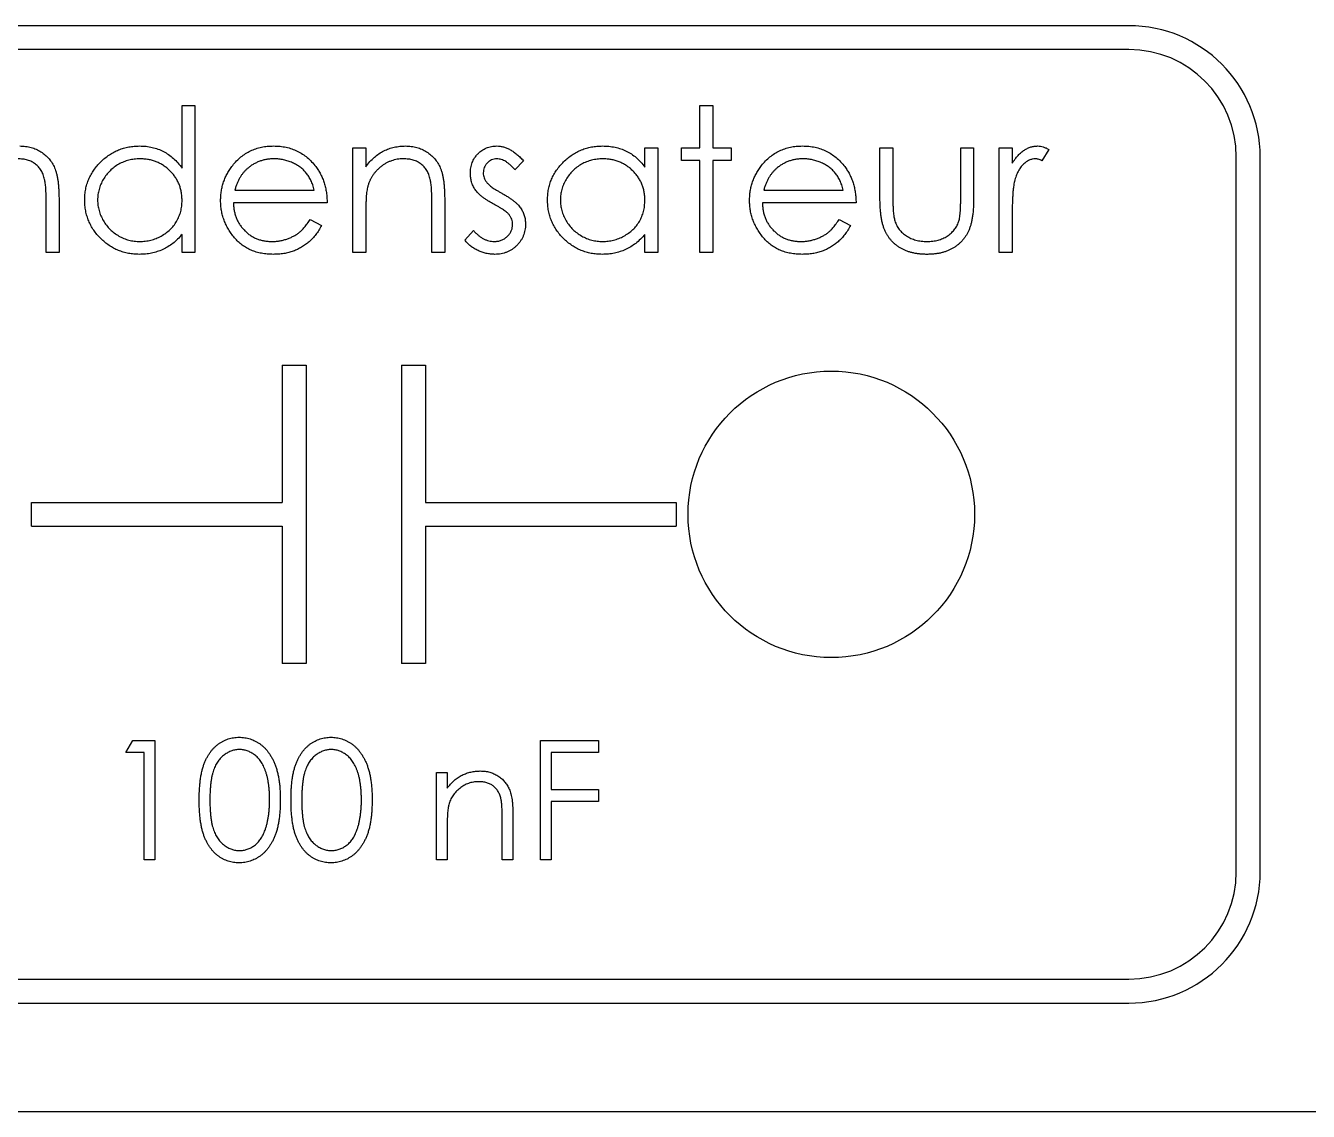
# Model space of a CAD drawing. Header units: millimetres. Extents: x -156 to 156, y -100 to 100.
# Drawn here: x -126.7 to -73, y -100.5 to -55 of the extents above; entities that cross this region are included whole.
import ezdxf

# ---------------------------------------------------------------- set-up
doc = ezdxf.new("R2010")
doc.units = ezdxf.units.MM

msp = doc.modelspace()

# ---------------------------------------------------------------- linework, layer by layer
at = {"color": 7, "linetype": 'Continuous', "lineweight": 25}
for p, q in [((-80.536, -55.036), (-145.464, -55.036)), ((-80.536, -56.036), (-145.464, -56.036)), ((-120.192, -60.999), (-120.192, -58.382)), ((-120.192, -58.382), (-119.654, -58.382)), ((-119.654, -58.382), (-119.654, -64.536)), ((-98.5, -60.151), (-98.5, -58.382)), ((-98.5, -58.382), (-97.962, -58.382)), ((-97.962, -58.382), (-97.962, -60.151)), ((-113.038, -64.536), (-113.038, -60.151)), ((-113.038, -60.151), (-112.5, -60.151)), ((-112.5, -60.151), (-112.5, -60.942)), ((-100.808, -60.962), (-100.808, -60.151)), ((-100.808, -60.151), (-100.269, -60.151)), ((-100.269, -60.151), (-100.269, -64.536)), ((-99.269, -60.151), (-98.5, -60.151)), ((-99.269, -60.689), (-99.269, -60.151)), ((-97.962, -60.151), (-97.192, -60.151)), ((-97.192, -60.151), (-97.192, -60.689)), ((-90.962, -62.246), (-90.962, -60.151)), ((-90.962, -60.151), (-90.423, -60.151)), ((-90.423, -60.151), (-90.423, -62.185)), ((-87.577, -62.185), (-87.577, -60.151)), ((-87.577, -60.151), (-87.038, -60.151)), ((-87.038, -60.151), (-87.038, -62.286)), ((-85.962, -64.536), (-85.962, -60.151)), ((-85.962, -60.151), (-85.423, -60.151)), ((-85.423, -60.151), (-85.423, -60.796)), ((-105.885, -60.698), (-106.25, -61.074)), ((-98.5, -60.689), (-99.269, -60.689)), ((-98.5, -64.536), (-98.5, -60.689)), ((-97.192, -60.689), (-97.962, -60.689)), ((-97.962, -60.689), (-97.962, -64.536)), ((-83.885, -60.224), (-84.18, -60.691)), ((-76.036, -90.464), (-76.036, -60.536)), ((-75.036, -90.464), (-75.036, -60.536)), ((-125.346, -62.296), (-125.346, -64.536)), ((-117.982, -61.92), (-114.654, -61.92)), ((-109.192, -62.296), (-109.192, -64.536)), ((-95.828, -61.92), (-92.5, -61.92)), ((-125.885, -64.536), (-125.885, -62.473)), ((-114.115, -62.459), (-118.038, -62.459)), ((-109.731, -64.536), (-109.731, -62.473)), ((-91.962, -62.459), (-95.885, -62.459)), ((-114.825, -63.151), (-114.346, -63.402)), ((-112.5, -62.95), (-112.5, -64.536)), ((-92.671, -63.151), (-92.192, -63.402)), ((-85.423, -63.062), (-85.423, -64.536)), ((-120.192, -64.536), (-120.192, -63.777)), ((-108.346, -64.019), (-107.989, -63.612)), ((-100.808, -64.536), (-100.808, -63.777)), ((-125.346, -64.536), (-125.885, -64.536)), ((-119.654, -64.536), (-120.192, -64.536)), ((-112.5, -64.536), (-113.038, -64.536)), ((-109.192, -64.536), (-109.731, -64.536)), ((-100.269, -64.536), (-100.808, -64.536)), ((-97.962, -64.536), (-98.5, -64.536)), ((-85.423, -64.536), (-85.962, -64.536)), ((-116, -69.25), (-116, -75)), ((-116, -69.25), (-115, -69.25)), ((-115, -69.25), (-115, -81.75)), ((-111, -69.25), (-111, -81.75)), ((-111, -69.25), (-110, -69.25)), ((-110, -69.25), (-110, -75)), ((-126.5, -76), (-126.5, -75)), ((-126.5, -75), (-116, -75)), ((-110, -75), (-99.5, -75)), ((-99.5, -75), (-99.5, -76)), ((-126.5, -76), (-116, -76)), ((-116, -76), (-116, -81.75)), ((-110, -76), (-99.5, -76)), ((-110, -76), (-110, -81.75)), ((-115, -81.75), (-116, -81.75)), ((-110, -81.75), (-111, -81.75)), ((-122.551, -85.477), (-122.258, -84.964)), ((-122.258, -84.964), (-121.333, -84.964)), ((-121.333, -84.964), (-121.333, -89.964)), ((-105.179, -89.964), (-105.179, -84.964)), ((-105.179, -84.964), (-102.744, -84.964)), ((-102.744, -84.964), (-102.744, -85.477)), ((-121.782, -85.477), (-122.551, -85.477)), ((-121.782, -89.964), (-121.782, -85.477)), ((-102.744, -85.477), (-104.731, -85.477)), ((-104.731, -85.477), (-104.731, -87.016)), ((-109.538, -89.964), (-109.538, -86.311)), ((-109.538, -86.311), (-109.09, -86.311)), ((-109.09, -86.311), (-109.09, -86.97)), ((-104.731, -87.016), (-102.744, -87.016)), ((-102.744, -87.016), (-102.744, -87.529)), ((-102.744, -87.529), (-104.731, -87.529)), ((-104.731, -87.529), (-104.731, -89.964)), ((-106.333, -88.098), (-106.333, -89.964)), ((-109.09, -88.643), (-109.09, -89.964)), ((-106.782, -89.964), (-106.782, -88.246)), ((-121.333, -89.964), (-121.782, -89.964)), ((-109.09, -89.964), (-109.538, -89.964)), ((-106.333, -89.964), (-106.782, -89.964)), ((-104.731, -89.964), (-105.179, -89.964)), ((-145.464, -94.964), (-80.536, -94.964)), ((-145.464, -95.964), (-80.536, -95.964)), ((-155.5, -100.5), (155.5, -100.5))]:
    msp.add_line(p, q, dxfattribs=at)
msp.add_circle((-93, -75.5), 6, dxfattribs=at)
for centre, radius, start, end in [((-80.536, -60.536), 5.5, 0, 90), ((-80.536, -60.536), 4.5, 0, 90), ((-80.536, -90.464), 4.5, 270, 0), ((-80.536, -90.464), 5.5, 270, 0)]:
    msp.add_arc(centre, radius, start, end, dxfattribs=at)
for points, knots in [([(-126.986, -60.074), (-126.904, -60.077), (-126.746, -60.083), (-126.514, -60.129), (-126.298, -60.208), (-126.099, -60.317), (-125.918, -60.451), (-125.76, -60.608), (-125.629, -60.789), (-125.541, -60.956), (-125.484, -61.105), (-125.447, -61.232), (-125.416, -61.374), (-125.389, -61.53), (-125.371, -61.701), (-125.357, -61.887), (-125.347, -62.087), (-125.346, -62.225), (-125.346, -62.296)], [0, 0, 0, 0, 0.07724, 0.151178, 0.223488, 0.295543, 0.366976, 0.437131, 0.507044, 0.57856, 0.616614, 0.658756, 0.704491, 0.754803, 0.809332, 0.868274, 0.932073, 1, 1, 1, 1]), ([(-124.269, -62.331), (-124.267, -62.255), (-124.263, -62.104), (-124.231, -61.883), (-124.178, -61.669), (-124.103, -61.465), (-124.008, -61.269), (-123.891, -61.081), (-123.754, -60.901), (-123.596, -60.734), (-123.425, -60.579), (-123.241, -60.445), (-123.051, -60.329), (-122.85, -60.237), (-122.641, -60.162), (-122.424, -60.111), (-122.198, -60.081), (-122.044, -60.076), (-121.966, -60.074)], [0, 0, 0, 0, 0.063775, 0.126079, 0.186904, 0.247574, 0.308003, 0.369132, 0.432033, 0.496791, 0.561611, 0.624914, 0.686726, 0.748079, 0.809582, 0.871631, 0.934886, 1, 1, 1, 1]), ([(-121.966, -60.074), (-121.877, -60.077), (-121.701, -60.082), (-121.444, -60.126), (-121.201, -60.2), (-120.971, -60.301), (-120.754, -60.433), (-120.549, -60.592), (-120.361, -60.783), (-120.249, -60.926), (-120.192, -60.999)], [0, 0, 0, 0, 0.128884, 0.252985, 0.37421, 0.494102, 0.614753, 0.738511, 0.866243, 1, 1, 1, 1]), ([(-118.072, -60.891), (-118.018, -60.826), (-117.911, -60.699), (-117.73, -60.531), (-117.534, -60.39), (-117.325, -60.273), (-117.102, -60.185), (-116.867, -60.119), (-116.617, -60.082), (-116.446, -60.077), (-116.358, -60.074)], [0, 0, 0, 0, 0.128835, 0.253589, 0.374643, 0.49534, 0.616325, 0.739759, 0.866842, 1, 1, 1, 1]), ([(-116.358, -60.074), (-116.268, -60.076), (-116.092, -60.081), (-115.835, -60.123), (-115.591, -60.19), (-115.362, -60.285), (-115.146, -60.407), (-114.946, -60.558), (-114.758, -60.733), (-114.648, -60.868), (-114.593, -60.937)], [0, 0, 0, 0, 0.13204, 0.259033, 0.38188, 0.502258, 0.622752, 0.744743, 0.870109, 1, 1, 1, 1]), ([(-112.5, -60.942), (-112.443, -60.87), (-112.331, -60.731), (-112.145, -60.548), (-111.949, -60.397), (-111.743, -60.277), (-111.528, -60.186), (-111.304, -60.121), (-111.071, -60.082), (-110.912, -60.077), (-110.832, -60.074)], [0, 0, 0, 0, 0.140976, 0.273569, 0.398988, 0.51993, 0.63811, 0.756589, 0.87686, 1, 1, 1, 1]), ([(-110.832, -60.074), (-110.751, -60.077), (-110.592, -60.083), (-110.361, -60.129), (-110.145, -60.208), (-109.945, -60.317), (-109.764, -60.451), (-109.606, -60.608), (-109.475, -60.789), (-109.388, -60.956), (-109.33, -61.105), (-109.293, -61.232), (-109.262, -61.374), (-109.236, -61.53), (-109.217, -61.701), (-109.203, -61.887), (-109.193, -62.087), (-109.193, -62.225), (-109.192, -62.296)], [0, 0, 0, 0, 0.07724, 0.151178, 0.223488, 0.295543, 0.366976, 0.437131, 0.507044, 0.57856, 0.616614, 0.658756, 0.704491, 0.754803, 0.809332, 0.868274, 0.932073, 1, 1, 1, 1]), ([(-108.115, -61.224), (-108.114, -61.184), (-108.113, -61.104), (-108.098, -60.988), (-108.072, -60.877), (-108.04, -60.771), (-107.994, -60.671), (-107.94, -60.575), (-107.876, -60.485), (-107.803, -60.401), (-107.722, -60.324), (-107.635, -60.258), (-107.543, -60.201), (-107.446, -60.154), (-107.344, -60.118), (-107.236, -60.093), (-107.124, -60.076), (-107.047, -60.075), (-107.007, -60.074)], [0, 0, 0, 0, 0.067978, 0.133044, 0.196507, 0.258613, 0.319728, 0.380873, 0.442636, 0.505079, 0.567881, 0.628814, 0.68891, 0.748765, 0.809386, 0.870884, 0.934037, 1, 1, 1, 1]), ([(-107.007, -60.074), (-106.961, -60.076), (-106.866, -60.08), (-106.725, -60.11), (-106.584, -60.16), (-106.443, -60.229), (-106.303, -60.318), (-106.162, -60.426), (-106.02, -60.552), (-105.931, -60.648), (-105.885, -60.698)], [0, 0, 0, 0, 0.1057143, 0.2134116, 0.3261267, 0.4444517, 0.5690611, 0.7027122, 0.8463179, 1, 1, 1, 1]), ([(-104.885, -62.331), (-104.882, -62.255), (-104.878, -62.104), (-104.847, -61.883), (-104.793, -61.669), (-104.719, -61.465), (-104.623, -61.269), (-104.507, -61.081), (-104.369, -60.901), (-104.211, -60.734), (-104.04, -60.579), (-103.857, -60.445), (-103.666, -60.329), (-103.465, -60.237), (-103.257, -60.162), (-103.039, -60.111), (-102.813, -60.081), (-102.66, -60.076), (-102.582, -60.074)], [0, 0, 0, 0, 0.063775, 0.126079, 0.186904, 0.247574, 0.308003, 0.369132, 0.432033, 0.496791, 0.561611, 0.624914, 0.686726, 0.748079, 0.809582, 0.871631, 0.934886, 1, 1, 1, 1]), ([(-102.582, -60.074), (-102.492, -60.076), (-102.317, -60.081), (-102.06, -60.122), (-101.817, -60.189), (-101.586, -60.282), (-101.368, -60.405), (-101.165, -60.56), (-100.975, -60.746), (-100.865, -60.889), (-100.808, -60.962)], [0, 0, 0, 0, 0.129862, 0.254654, 0.376015, 0.495255, 0.614798, 0.738106, 0.865196, 1, 1, 1, 1]), ([(-95.918, -60.891), (-95.864, -60.826), (-95.757, -60.699), (-95.576, -60.531), (-95.38, -60.39), (-95.172, -60.273), (-94.948, -60.185), (-94.713, -60.119), (-94.463, -60.082), (-94.292, -60.077), (-94.204, -60.074)], [0, 0, 0, 0, 0.128835, 0.253589, 0.374643, 0.49534, 0.616325, 0.739759, 0.866842, 1, 1, 1, 1]), ([(-94.204, -60.074), (-94.114, -60.076), (-93.938, -60.081), (-93.681, -60.123), (-93.437, -60.19), (-93.208, -60.285), (-92.993, -60.407), (-92.792, -60.558), (-92.604, -60.733), (-92.494, -60.868), (-92.439, -60.937)], [0, 0, 0, 0, 0.13204, 0.259033, 0.38188, 0.502258, 0.622752, 0.744743, 0.870109, 1, 1, 1, 1]), ([(-85.423, -60.796), (-85.383, -60.736), (-85.307, -60.621), (-85.181, -60.469), (-85.051, -60.343), (-84.918, -60.243), (-84.781, -60.168), (-84.641, -60.113), (-84.498, -60.081), (-84.402, -60.076), (-84.353, -60.074)], [0, 0, 0, 0, 0.160059, 0.306112, 0.438367, 0.560541, 0.675317, 0.786114, 0.892842, 1, 1, 1, 1]), ([(-84.353, -60.074), (-84.316, -60.076), (-84.239, -60.08), (-84.122, -60.11), (-84.002, -60.157), (-83.925, -60.201), (-83.885, -60.224)], [0, 0, 0, 0, 0.225278, 0.463523, 0.720324, 1, 1, 1, 1]), ([(-125.948, -61.475), (-125.967, -61.407), (-126.002, -61.276), (-126.088, -61.099), (-126.198, -60.947), (-126.331, -60.824), (-126.488, -60.727), (-126.666, -60.661), (-126.866, -60.619), (-127.006, -60.615), (-127.079, -60.612)], [0, 0, 0, 0, 0.1355195, 0.2608332, 0.378476, 0.4931776, 0.609281, 0.729981, 0.8592613, 1, 1, 1, 1]), ([(-121.959, -60.612), (-122.038, -60.615), (-122.193, -60.621), (-122.421, -60.664), (-122.64, -60.736), (-122.847, -60.834), (-123.04, -60.957), (-123.213, -61.107), (-123.366, -61.278), (-123.495, -61.47), (-123.6, -61.676), (-123.674, -61.891), (-123.723, -62.112), (-123.728, -62.262), (-123.731, -62.337)], [0, 0, 0, 0, 0.0859205, 0.1695934, 0.2524755, 0.3362445, 0.4195045, 0.5020359, 0.5847746, 0.6698465, 0.7541849, 0.8366582, 0.9180097, 1, 1, 1, 1]), ([(-120.192, -62.353), (-120.194, -62.292), (-120.197, -62.173), (-120.222, -61.998), (-120.261, -61.83), (-120.317, -61.67), (-120.39, -61.518), (-120.477, -61.373), (-120.582, -61.237), (-120.701, -61.109), (-120.832, -60.994), (-120.97, -60.89), (-121.117, -60.805), (-121.271, -60.735), (-121.433, -60.679), (-121.602, -60.641), (-121.778, -60.616), (-121.898, -60.614), (-121.959, -60.612)], [0, 0, 0, 0, 0.065634, 0.129188, 0.191219, 0.251913, 0.312507, 0.373494, 0.435152, 0.498741, 0.562095, 0.624187, 0.685476, 0.746097, 0.807612, 0.869967, 0.933951, 1, 1, 1, 1]), ([(-116.331, -60.612), (-116.384, -60.614), (-116.491, -60.616), (-116.647, -60.635), (-116.797, -60.668), (-116.943, -60.712), (-117.081, -60.772), (-117.215, -60.841), (-117.341, -60.926), (-117.42, -60.991), (-117.46, -61.024)], [0, 0, 0, 0, 0.131092, 0.259141, 0.384162, 0.505992, 0.629098, 0.750669, 0.874039, 1, 1, 1, 1]), ([(-114.654, -61.92), (-114.674, -61.849), (-114.711, -61.711), (-114.791, -61.521), (-114.88, -61.352), (-114.986, -61.205), (-115.105, -61.075), (-115.244, -60.961), (-115.399, -60.859), (-115.57, -60.773), (-115.751, -60.7), (-115.94, -60.651), (-116.134, -60.617), (-116.265, -60.614), (-116.331, -60.612)], [0, 0, 0, 0, 0.09624, 0.185231, 0.267501, 0.3444, 0.419595, 0.496891, 0.576638, 0.660268, 0.745387, 0.83004, 0.914474, 1, 1, 1, 1]), ([(-110.925, -60.612), (-110.969, -60.613), (-111.055, -60.615), (-111.182, -60.631), (-111.305, -60.658), (-111.426, -60.693), (-111.541, -60.743), (-111.656, -60.798), (-111.765, -60.868), (-111.87, -60.945), (-111.969, -61.031), (-112.06, -61.122), (-112.141, -61.218), (-112.215, -61.319), (-112.279, -61.425), (-112.335, -61.537), (-112.382, -61.653), (-112.405, -61.733), (-112.417, -61.774)], [0, 0, 0, 0, 0.063986, 0.126627, 0.188984, 0.25023, 0.312351, 0.374574, 0.438148, 0.50292, 0.567974, 0.630771, 0.692935, 0.754398, 0.815218, 0.876117, 0.938015, 1, 1, 1, 1]), ([(-109.794, -61.475), (-109.813, -61.407), (-109.848, -61.276), (-109.934, -61.099), (-110.044, -60.947), (-110.177, -60.824), (-110.334, -60.727), (-110.513, -60.661), (-110.712, -60.619), (-110.852, -60.615), (-110.925, -60.612)], [0, 0, 0, 0, 0.13552, 0.260833, 0.378476, 0.493178, 0.609281, 0.729981, 0.859261, 1, 1, 1, 1]), ([(-107.007, -60.612), (-107.045, -60.614), (-107.12, -60.618), (-107.227, -60.654), (-107.326, -60.71), (-107.412, -60.788), (-107.485, -60.879), (-107.538, -60.98), (-107.571, -61.089), (-107.575, -61.164), (-107.577, -61.203)], [0, 0, 0, 0, 0.1249585, 0.2459006, 0.369166, 0.4985108, 0.6285039, 0.7510283, 0.8737242, 1, 1, 1, 1]), ([(-106.25, -61.074), (-106.282, -61.037), (-106.342, -60.967), (-106.439, -60.873), (-106.535, -60.794), (-106.629, -60.727), (-106.724, -60.676), (-106.819, -60.64), (-106.913, -60.617), (-106.976, -60.614), (-107.007, -60.612)], [0, 0, 0, 0, 0.158223, 0.305036, 0.441309, 0.565963, 0.683525, 0.793334, 0.898518, 1, 1, 1, 1]), ([(-102.575, -60.612), (-102.653, -60.615), (-102.809, -60.621), (-103.037, -60.664), (-103.255, -60.736), (-103.462, -60.834), (-103.655, -60.957), (-103.828, -61.107), (-103.982, -61.278), (-104.111, -61.47), (-104.216, -61.676), (-104.29, -61.891), (-104.339, -62.112), (-104.344, -62.262), (-104.346, -62.337)], [0, 0, 0, 0, 0.0859205, 0.1695934, 0.2524755, 0.3362445, 0.4195045, 0.5020359, 0.5847746, 0.6698465, 0.7541849, 0.8366582, 0.9180097, 1, 1, 1, 1]), ([(-100.808, -62.353), (-100.809, -62.292), (-100.813, -62.173), (-100.837, -61.998), (-100.877, -61.83), (-100.932, -61.67), (-101.005, -61.518), (-101.093, -61.373), (-101.197, -61.237), (-101.317, -61.109), (-101.447, -60.994), (-101.585, -60.89), (-101.733, -60.805), (-101.887, -60.735), (-102.048, -60.679), (-102.217, -60.641), (-102.393, -60.616), (-102.514, -60.614), (-102.575, -60.612)], [0, 0, 0, 0, 0.065634, 0.129188, 0.191219, 0.251913, 0.312507, 0.373494, 0.435152, 0.498741, 0.562095, 0.624187, 0.685476, 0.746097, 0.807612, 0.869967, 0.933951, 1, 1, 1, 1]), ([(-94.177, -60.612), (-94.23, -60.614), (-94.337, -60.616), (-94.493, -60.635), (-94.643, -60.668), (-94.789, -60.712), (-94.927, -60.772), (-95.061, -60.841), (-95.187, -60.926), (-95.267, -60.991), (-95.306, -61.024)], [0, 0, 0, 0, 0.131092, 0.259141, 0.384162, 0.505992, 0.629098, 0.750669, 0.874039, 1, 1, 1, 1]), ([(-92.5, -61.92), (-92.52, -61.849), (-92.558, -61.711), (-92.637, -61.521), (-92.726, -61.352), (-92.832, -61.205), (-92.951, -61.075), (-93.09, -60.961), (-93.245, -60.859), (-93.416, -60.773), (-93.597, -60.7), (-93.787, -60.651), (-93.98, -60.617), (-94.111, -60.614), (-94.177, -60.612)], [0, 0, 0, 0, 0.09624, 0.185231, 0.267501, 0.3444, 0.419595, 0.496891, 0.576638, 0.660268, 0.745387, 0.83004, 0.914474, 1, 1, 1, 1]), ([(-84.456, -60.612), (-84.499, -60.615), (-84.587, -60.621), (-84.716, -60.667), (-84.842, -60.742), (-84.942, -60.825), (-85.019, -60.905), (-85.074, -60.974), (-85.124, -61.052), (-85.173, -61.138), (-85.217, -61.231), (-85.258, -61.333), (-85.295, -61.442), (-85.316, -61.518), (-85.327, -61.557)], [0, 0, 0, 0, 0.093807, 0.191338, 0.295191, 0.410312, 0.47193, 0.536425, 0.603119, 0.674118, 0.749332, 0.828283, 0.91204, 1, 1, 1, 1]), ([(-84.18, -60.691), (-84.206, -60.679), (-84.255, -60.657), (-84.327, -60.631), (-84.394, -60.616), (-84.436, -60.614), (-84.456, -60.612)], [0, 0, 0, 0, 0.295139, 0.56023, 0.794983, 1, 1, 1, 1]), ([(-118.577, -62.355), (-118.575, -62.288), (-118.572, -62.154), (-118.549, -61.957), (-118.509, -61.765), (-118.453, -61.578), (-118.382, -61.397), (-118.295, -61.222), (-118.192, -61.052), (-118.112, -60.945), (-118.072, -60.891)], [0, 0, 0, 0, 0.128045, 0.253768, 0.377428, 0.500551, 0.623296, 0.746578, 0.872348, 1, 1, 1, 1]), ([(-117.46, -61.024), (-117.489, -61.049), (-117.547, -61.102), (-117.624, -61.192), (-117.698, -61.289), (-117.766, -61.397), (-117.828, -61.515), (-117.885, -61.641), (-117.938, -61.777), (-117.967, -61.871), (-117.982, -61.92)], [0, 0, 0, 0, 0.109984, 0.22258, 0.3385, 0.458709, 0.585535, 0.717518, 0.854667, 1, 1, 1, 1]), ([(-114.593, -60.937), (-114.555, -60.989), (-114.479, -61.092), (-114.384, -61.26), (-114.302, -61.436), (-114.236, -61.623), (-114.183, -61.818), (-114.145, -62.023), (-114.122, -62.238), (-114.118, -62.384), (-114.115, -62.459)], [0, 0, 0, 0, 0.118522, 0.236255, 0.356174, 0.47725, 0.60154, 0.729618, 0.862158, 1, 1, 1, 1]), ([(-107.915, -61.9), (-107.946, -61.85), (-108.008, -61.75), (-108.068, -61.583), (-108.11, -61.407), (-108.113, -61.286), (-108.115, -61.224)], [0, 0, 0, 0, 0.2462524, 0.4925908, 0.74057, 1, 1, 1, 1]), ([(-107.577, -61.203), (-107.575, -61.237), (-107.571, -61.306), (-107.542, -61.409), (-107.495, -61.508), (-107.451, -61.569), (-107.428, -61.6)], [0, 0, 0, 0, 0.24004, 0.479403, 0.731757, 1, 1, 1, 1]), ([(-96.423, -62.355), (-96.421, -62.288), (-96.418, -62.154), (-96.395, -61.957), (-96.355, -61.765), (-96.3, -61.578), (-96.228, -61.397), (-96.141, -61.222), (-96.038, -61.052), (-95.958, -60.945), (-95.918, -60.891)], [0, 0, 0, 0, 0.128045, 0.253768, 0.377428, 0.500551, 0.623296, 0.746578, 0.872348, 1, 1, 1, 1]), ([(-95.306, -61.024), (-95.335, -61.049), (-95.393, -61.102), (-95.47, -61.192), (-95.544, -61.289), (-95.612, -61.397), (-95.674, -61.515), (-95.732, -61.641), (-95.784, -61.777), (-95.813, -61.871), (-95.828, -61.92)], [0, 0, 0, 0, 0.109984, 0.22258, 0.3385, 0.458709, 0.585535, 0.717518, 0.854667, 1, 1, 1, 1]), ([(-92.439, -60.937), (-92.401, -60.989), (-92.325, -61.092), (-92.23, -61.26), (-92.148, -61.436), (-92.083, -61.623), (-92.029, -61.818), (-91.991, -62.023), (-91.968, -62.238), (-91.964, -62.384), (-91.962, -62.459)], [0, 0, 0, 0, 0.118522, 0.236255, 0.356174, 0.47725, 0.60154, 0.729618, 0.862158, 1, 1, 1, 1]), ([(-125.885, -62.473), (-125.885, -62.413), (-125.886, -62.299), (-125.888, -62.136), (-125.892, -61.987), (-125.899, -61.855), (-125.909, -61.738), (-125.919, -61.636), (-125.932, -61.55), (-125.943, -61.499), (-125.948, -61.475)], [0, 0, 0, 0, 0.17885, 0.34211, 0.489826, 0.623254, 0.74008, 0.841483, 0.928908, 1, 1, 1, 1]), ([(-112.417, -61.774), (-112.424, -61.803), (-112.439, -61.867), (-112.454, -61.973), (-112.469, -62.095), (-112.481, -62.234), (-112.488, -62.39), (-112.496, -62.562), (-112.499, -62.75), (-112.5, -62.882), (-112.5, -62.95)], [0, 0, 0, 0, 0.076995, 0.167615, 0.271052, 0.38946, 0.520843, 0.666399, 0.826094, 1, 1, 1, 1]), ([(-109.731, -62.473), (-109.731, -62.413), (-109.732, -62.299), (-109.734, -62.136), (-109.739, -61.987), (-109.745, -61.855), (-109.755, -61.738), (-109.766, -61.636), (-109.778, -61.55), (-109.789, -61.499), (-109.794, -61.475)], [0, 0, 0, 0, 0.17885, 0.34211, 0.489826, 0.623254, 0.74008, 0.841483, 0.928908, 1, 1, 1, 1]), ([(-107.428, -61.6), (-107.414, -61.617), (-107.385, -61.653), (-107.331, -61.702), (-107.269, -61.757), (-107.195, -61.812), (-107.111, -61.87), (-107.016, -61.928), (-106.914, -61.991), (-106.84, -62.031), (-106.802, -62.052)], [0, 0, 0, 0, 0.083425, 0.17756, 0.283982, 0.402217, 0.533568, 0.676121, 0.831649, 1, 1, 1, 1]), ([(-85.327, -61.557), (-85.335, -61.592), (-85.353, -61.669), (-85.37, -61.798), (-85.388, -61.951), (-85.4, -62.127), (-85.411, -62.327), (-85.418, -62.551), (-85.423, -62.798), (-85.423, -62.971), (-85.423, -63.062)], [0, 0, 0, 0, 0.070855, 0.156938, 0.2586, 0.375891, 0.508166, 0.656238, 0.820177, 1, 1, 1, 1]), ([(-107.159, -62.498), (-107.203, -62.473), (-107.29, -62.425), (-107.413, -62.35), (-107.523, -62.273), (-107.625, -62.2), (-107.714, -62.125), (-107.791, -62.05), (-107.859, -61.976), (-107.897, -61.925), (-107.915, -61.9)], [0, 0, 0, 0, 0.1577617, 0.3059502, 0.4437755, 0.5728244, 0.6921542, 0.8022957, 0.9055644, 1, 1, 1, 1]), ([(-106.802, -62.052), (-106.755, -62.078), (-106.665, -62.129), (-106.537, -62.207), (-106.421, -62.285), (-106.315, -62.362), (-106.223, -62.439), (-106.14, -62.514), (-106.07, -62.59), (-106.031, -62.643), (-106.012, -62.668)], [0, 0, 0, 0, 0.158989, 0.307115, 0.446213, 0.574876, 0.694152, 0.804581, 0.906593, 1, 1, 1, 1]), ([(-88.996, -64.612), (-89.05, -64.612), (-89.154, -64.611), (-89.308, -64.598), (-89.456, -64.578), (-89.596, -64.549), (-89.73, -64.513), (-89.857, -64.47), (-89.977, -64.417), (-90.09, -64.357), (-90.197, -64.289), (-90.296, -64.215), (-90.389, -64.134), (-90.475, -64.047), (-90.553, -63.953), (-90.624, -63.853), (-90.689, -63.747), (-90.748, -63.634), (-90.799, -63.51), (-90.843, -63.372), (-90.88, -63.22), (-90.909, -63.053), (-90.933, -62.872), (-90.95, -62.676), (-90.959, -62.466), (-90.961, -62.321), (-90.962, -62.246)], [0, 0, 0, 0, 0.045152, 0.088727, 0.130534, 0.171071, 0.210096, 0.247769, 0.284849, 0.320986, 0.356387, 0.391549, 0.426191, 0.460511, 0.494971, 0.529534, 0.564576, 0.600096, 0.637535, 0.678213, 0.722583, 0.770182, 0.821879, 0.877067, 0.936524, 1, 1, 1, 1]), ([(-90.423, -62.185), (-90.423, -62.244), (-90.422, -62.358), (-90.419, -62.523), (-90.412, -62.673), (-90.403, -62.808), (-90.391, -62.929), (-90.376, -63.035), (-90.361, -63.128), (-90.345, -63.184), (-90.338, -63.21)], [0, 0, 0, 0, 0.1736166, 0.3321204, 0.4779363, 0.6099318, 0.7270315, 0.8316714, 0.9217155, 1, 1, 1, 1]), ([(-87.038, -62.286), (-87.039, -62.358), (-87.041, -62.499), (-87.05, -62.703), (-87.066, -62.894), (-87.091, -63.071), (-87.12, -63.233), (-87.157, -63.382), (-87.202, -63.517), (-87.252, -63.64), (-87.311, -63.752), (-87.374, -63.858), (-87.447, -63.955), (-87.524, -64.049), (-87.609, -64.135), (-87.702, -64.215), (-87.8, -64.29), (-87.906, -64.357), (-88.018, -64.417), (-88.137, -64.471), (-88.264, -64.513), (-88.397, -64.55), (-88.537, -64.578), (-88.684, -64.598), (-88.838, -64.611), (-88.943, -64.612), (-88.996, -64.612)], [0, 0, 0, 0, 0.06221, 0.120696, 0.175548, 0.226191, 0.273711, 0.317302, 0.357837, 0.395428, 0.431089, 0.466097, 0.501015, 0.535424, 0.570174, 0.604765, 0.640093, 0.675939, 0.712225, 0.749455, 0.787601, 0.826784, 0.867829, 0.91016, 0.953939, 1, 1, 1, 1]), ([(-87.666, -63.253), (-87.659, -63.229), (-87.643, -63.176), (-87.626, -63.086), (-87.61, -62.979), (-87.597, -62.854), (-87.588, -62.712), (-87.583, -62.551), (-87.577, -62.374), (-87.577, -62.249), (-87.577, -62.185)], [0, 0, 0, 0, 0.069693, 0.154074, 0.254591, 0.371465, 0.504755, 0.653494, 0.818953, 1, 1, 1, 1]), ([(-121.983, -64.612), (-122.061, -64.61), (-122.213, -64.606), (-122.438, -64.574), (-122.654, -64.522), (-122.862, -64.451), (-123.06, -64.355), (-123.251, -64.241), (-123.432, -64.105), (-123.602, -63.95), (-123.758, -63.781), (-123.896, -63.601), (-124.01, -63.411), (-124.106, -63.213), (-124.179, -63.005), (-124.231, -62.788), (-124.263, -62.563), (-124.267, -62.409), (-124.269, -62.331)], [0, 0, 0, 0, 0.06462, 0.127433, 0.189004, 0.24993, 0.310668, 0.372329, 0.434939, 0.499576, 0.564191, 0.626735, 0.688109, 0.749294, 0.810331, 0.871901, 0.935046, 1, 1, 1, 1]), ([(-123.731, -62.337), (-123.728, -62.412), (-123.721, -62.561), (-123.675, -62.782), (-123.598, -62.998), (-123.493, -63.205), (-123.362, -63.398), (-123.21, -63.573), (-123.035, -63.723), (-122.841, -63.848), (-122.634, -63.95), (-122.417, -64.02), (-122.193, -64.066), (-122.041, -64.071), (-121.964, -64.074)], [0, 0, 0, 0, 0.081589, 0.162859, 0.245484, 0.330807, 0.416493, 0.499893, 0.583048, 0.667158, 0.751312, 0.833785, 0.916256, 1, 1, 1, 1]), ([(-121.964, -64.074), (-121.886, -64.071), (-121.731, -64.065), (-121.502, -64.022), (-121.28, -63.951), (-121.068, -63.851), (-120.87, -63.728), (-120.693, -63.584), (-120.543, -63.417), (-120.416, -63.233), (-120.316, -63.031), (-120.243, -62.816), (-120.2, -62.588), (-120.195, -62.432), (-120.192, -62.353)], [0, 0, 0, 0, 0.084802, 0.168664, 0.252552, 0.33824, 0.423103, 0.505556, 0.586176, 0.667136, 0.748499, 0.830452, 0.913456, 1, 1, 1, 1]), ([(-116.371, -64.612), (-116.456, -64.61), (-116.62, -64.607), (-116.859, -64.574), (-117.084, -64.52), (-117.296, -64.444), (-117.492, -64.346), (-117.675, -64.226), (-117.844, -64.085), (-117.995, -63.922), (-118.131, -63.748), (-118.251, -63.566), (-118.351, -63.378), (-118.433, -63.184), (-118.498, -62.985), (-118.544, -62.78), (-118.571, -62.569), (-118.575, -62.427), (-118.577, -62.355)], [0, 0, 0, 0, 0.071579, 0.139629, 0.204797, 0.268135, 0.329814, 0.391301, 0.453434, 0.516552, 0.579631, 0.641119, 0.701294, 0.76081, 0.819932, 0.87892, 0.938983, 1, 1, 1, 1]), ([(-118.038, -62.459), (-118.036, -62.516), (-118.031, -62.63), (-118.006, -62.796), (-117.968, -62.955), (-117.915, -63.104), (-117.85, -63.246), (-117.77, -63.38), (-117.675, -63.505), (-117.57, -63.623), (-117.452, -63.727), (-117.328, -63.821), (-117.196, -63.9), (-117.057, -63.963), (-116.912, -64.013), (-116.76, -64.047), (-116.602, -64.07), (-116.494, -64.073), (-116.439, -64.074)], [0, 0, 0, 0, 0.068385, 0.134476, 0.198391, 0.260753, 0.321829, 0.383037, 0.444653, 0.507398, 0.569825, 0.630778, 0.690929, 0.750945, 0.811049, 0.872331, 0.935004, 1, 1, 1, 1]), ([(-106.494, -62.95), (-106.508, -62.935), (-106.538, -62.901), (-106.593, -62.852), (-106.658, -62.8), (-106.736, -62.744), (-106.825, -62.687), (-106.926, -62.627), (-107.038, -62.563), (-107.117, -62.521), (-107.159, -62.498)], [0, 0, 0, 0, 0.0768751, 0.1674617, 0.27227, 0.3895508, 0.5208014, 0.6662633, 0.8255449, 1, 1, 1, 1]), ([(-106.012, -62.668), (-105.981, -62.719), (-105.919, -62.82), (-105.853, -62.986), (-105.816, -63.163), (-105.81, -63.284), (-105.808, -63.346)], [0, 0, 0, 0, 0.2488386, 0.495235, 0.7433356, 1, 1, 1, 1]), ([(-102.599, -64.612), (-102.676, -64.61), (-102.829, -64.606), (-103.053, -64.574), (-103.269, -64.522), (-103.477, -64.451), (-103.676, -64.355), (-103.866, -64.241), (-104.048, -64.105), (-104.217, -63.95), (-104.374, -63.781), (-104.511, -63.601), (-104.625, -63.411), (-104.721, -63.213), (-104.795, -63.005), (-104.846, -62.788), (-104.878, -62.563), (-104.883, -62.409), (-104.885, -62.331)], [0, 0, 0, 0, 0.06462, 0.127433, 0.189004, 0.24993, 0.310668, 0.372329, 0.434939, 0.499576, 0.564191, 0.626735, 0.688109, 0.749294, 0.810331, 0.871901, 0.935046, 1, 1, 1, 1]), ([(-104.346, -62.337), (-104.343, -62.412), (-104.337, -62.561), (-104.291, -62.782), (-104.214, -62.998), (-104.109, -63.205), (-103.977, -63.398), (-103.825, -63.573), (-103.65, -63.723), (-103.457, -63.848), (-103.25, -63.95), (-103.032, -64.02), (-102.808, -64.066), (-102.656, -64.071), (-102.579, -64.074)], [0, 0, 0, 0, 0.081589, 0.162859, 0.245484, 0.330807, 0.416493, 0.499893, 0.583048, 0.667158, 0.751312, 0.833785, 0.916256, 1, 1, 1, 1]), ([(-102.579, -64.074), (-102.501, -64.071), (-102.346, -64.065), (-102.118, -64.022), (-101.896, -63.951), (-101.684, -63.851), (-101.486, -63.728), (-101.308, -63.584), (-101.158, -63.417), (-101.031, -63.233), (-100.931, -63.031), (-100.859, -62.816), (-100.816, -62.588), (-100.81, -62.432), (-100.808, -62.353)], [0, 0, 0, 0, 0.084802, 0.168664, 0.252552, 0.33824, 0.423103, 0.505556, 0.586176, 0.667136, 0.748499, 0.830452, 0.913456, 1, 1, 1, 1]), ([(-94.218, -64.612), (-94.302, -64.61), (-94.466, -64.607), (-94.705, -64.574), (-94.931, -64.52), (-95.142, -64.444), (-95.338, -64.346), (-95.521, -64.226), (-95.69, -64.085), (-95.841, -63.922), (-95.977, -63.748), (-96.097, -63.566), (-96.197, -63.378), (-96.279, -63.184), (-96.345, -62.985), (-96.391, -62.78), (-96.417, -62.569), (-96.421, -62.427), (-96.423, -62.355)], [0, 0, 0, 0, 0.071579, 0.139629, 0.204797, 0.268135, 0.329814, 0.391301, 0.453434, 0.516552, 0.579631, 0.641119, 0.701294, 0.76081, 0.819932, 0.87892, 0.938983, 1, 1, 1, 1]), ([(-95.885, -62.459), (-95.882, -62.516), (-95.877, -62.63), (-95.853, -62.796), (-95.814, -62.955), (-95.761, -63.104), (-95.696, -63.246), (-95.616, -63.38), (-95.522, -63.505), (-95.416, -63.623), (-95.298, -63.727), (-95.174, -63.821), (-95.042, -63.9), (-94.904, -63.963), (-94.758, -64.013), (-94.606, -64.047), (-94.448, -64.07), (-94.34, -64.073), (-94.285, -64.074)], [0, 0, 0, 0, 0.068385, 0.134476, 0.198391, 0.260753, 0.321829, 0.383037, 0.444653, 0.507398, 0.569825, 0.630778, 0.690929, 0.750945, 0.811049, 0.872331, 0.935004, 1, 1, 1, 1]), ([(-116.439, -64.074), (-116.385, -64.073), (-116.278, -64.071), (-116.12, -64.051), (-115.963, -64.018), (-115.81, -63.974), (-115.664, -63.92), (-115.528, -63.854), (-115.403, -63.782), (-115.286, -63.7), (-115.173, -63.598), (-115.06, -63.472), (-114.94, -63.323), (-114.864, -63.21), (-114.825, -63.151)], [0, 0, 0, 0, 0.082592, 0.163879, 0.245659, 0.327726, 0.40861, 0.485749, 0.559169, 0.630268, 0.705306, 0.792065, 0.889796, 1, 1, 1, 1]), ([(-107.12, -64.074), (-107.068, -64.072), (-106.967, -64.067), (-106.821, -64.025), (-106.687, -63.96), (-106.57, -63.867), (-106.471, -63.759), (-106.399, -63.638), (-106.354, -63.506), (-106.349, -63.415), (-106.346, -63.368)], [0, 0, 0, 0, 0.134042, 0.261896, 0.387836, 0.517686, 0.644509, 0.764718, 0.880291, 1, 1, 1, 1]), ([(-105.808, -63.346), (-105.809, -63.389), (-105.811, -63.474), (-105.828, -63.6), (-105.857, -63.72), (-105.897, -63.836), (-105.95, -63.946), (-106.013, -64.052), (-106.088, -64.152), (-106.174, -64.246), (-106.268, -64.332), (-106.368, -64.407), (-106.475, -64.47), (-106.587, -64.522), (-106.706, -64.563), (-106.83, -64.592), (-106.959, -64.609), (-107.048, -64.611), (-107.093, -64.612)], [0, 0, 0, 0, 0.064548, 0.127199, 0.188597, 0.24864, 0.309525, 0.370037, 0.431889, 0.495704, 0.559519, 0.621372, 0.682397, 0.743568, 0.805498, 0.86864, 0.933066, 1, 1, 1, 1]), ([(-106.346, -63.368), (-106.348, -63.33), (-106.352, -63.255), (-106.381, -63.145), (-106.426, -63.042), (-106.471, -62.981), (-106.494, -62.95)], [0, 0, 0, 0, 0.253475, 0.500453, 0.745578, 1, 1, 1, 1]), ([(-94.285, -64.074), (-94.231, -64.073), (-94.124, -64.071), (-93.966, -64.051), (-93.809, -64.018), (-93.656, -63.974), (-93.51, -63.92), (-93.374, -63.854), (-93.249, -63.782), (-93.132, -63.7), (-93.019, -63.598), (-92.907, -63.472), (-92.786, -63.323), (-92.711, -63.21), (-92.671, -63.151)], [0, 0, 0, 0, 0.082592, 0.163879, 0.245659, 0.327726, 0.40861, 0.485749, 0.559169, 0.630268, 0.705306, 0.792065, 0.889796, 1, 1, 1, 1]), ([(-90.338, -63.21), (-90.326, -63.242), (-90.303, -63.307), (-90.262, -63.4), (-90.21, -63.487), (-90.154, -63.569), (-90.089, -63.646), (-90.016, -63.717), (-89.938, -63.784), (-89.822, -63.864), (-89.663, -63.949), (-89.454, -64.022), (-89.228, -64.066), (-89.072, -64.071), (-88.992, -64.074)], [0, 0, 0, 0, 0.060487, 0.119716, 0.178086, 0.235971, 0.29461, 0.353536, 0.413161, 0.474545, 0.599234, 0.727029, 0.859695, 1, 1, 1, 1]), ([(-88.992, -64.074), (-88.911, -64.071), (-88.756, -64.066), (-88.532, -64.024), (-88.328, -63.953), (-88.145, -63.854), (-87.984, -63.732), (-87.849, -63.59), (-87.739, -63.431), (-87.69, -63.313), (-87.666, -63.253)], [0, 0, 0, 0, 0.144632, 0.279837, 0.408371, 0.533043, 0.653596, 0.770016, 0.884339, 1, 1, 1, 1]), ([(-120.192, -63.777), (-120.253, -63.846), (-120.372, -63.98), (-120.569, -64.155), (-120.779, -64.299), (-121, -64.416), (-121.231, -64.504), (-121.473, -64.566), (-121.724, -64.606), (-121.896, -64.61), (-121.983, -64.612)], [0, 0, 0, 0, 0.134298, 0.262085, 0.38627, 0.507165, 0.6273, 0.748145, 0.87237, 1, 1, 1, 1]), ([(-114.346, -63.402), (-114.384, -63.47), (-114.458, -63.601), (-114.586, -63.782), (-114.72, -63.945), (-114.866, -64.085), (-115.019, -64.207), (-115.182, -64.314), (-115.354, -64.405), (-115.535, -64.482), (-115.728, -64.541), (-115.932, -64.582), (-116.148, -64.608), (-116.296, -64.611), (-116.371, -64.612)], [0, 0, 0, 0, 0.0933699, 0.1816608, 0.2658742, 0.3463548, 0.4245999, 0.5019032, 0.5799921, 0.6584434, 0.7386722, 0.8218941, 0.9088008, 1, 1, 1, 1]), ([(-107.989, -63.612), (-107.955, -63.649), (-107.89, -63.72), (-107.784, -63.815), (-107.678, -63.894), (-107.57, -63.96), (-107.46, -64.011), (-107.348, -64.047), (-107.235, -64.07), (-107.158, -64.073), (-107.12, -64.074)], [0, 0, 0, 0, 0.147476, 0.285904, 0.417172, 0.540501, 0.659238, 0.775006, 0.887229, 1, 1, 1, 1]), ([(-100.808, -63.777), (-100.868, -63.846), (-100.987, -63.98), (-101.185, -64.155), (-101.395, -64.299), (-101.615, -64.416), (-101.846, -64.504), (-102.088, -64.566), (-102.34, -64.606), (-102.511, -64.61), (-102.599, -64.612)], [0, 0, 0, 0, 0.134298, 0.262085, 0.38627, 0.507165, 0.6273, 0.748145, 0.87237, 1, 1, 1, 1]), ([(-92.192, -63.402), (-92.23, -63.47), (-92.305, -63.601), (-92.432, -63.782), (-92.566, -63.945), (-92.712, -64.085), (-92.865, -64.207), (-93.028, -64.314), (-93.2, -64.405), (-93.381, -64.482), (-93.574, -64.541), (-93.778, -64.582), (-93.994, -64.608), (-94.142, -64.611), (-94.218, -64.612)], [0, 0, 0, 0, 0.0933699, 0.1816608, 0.2658742, 0.3463548, 0.4245999, 0.5019032, 0.5799921, 0.6584434, 0.7386722, 0.8218941, 0.9088008, 1, 1, 1, 1]), ([(-107.093, -64.612), (-107.153, -64.611), (-107.274, -64.607), (-107.452, -64.576), (-107.626, -64.526), (-107.794, -64.458), (-107.954, -64.372), (-108.1, -64.269), (-108.233, -64.153), (-108.308, -64.063), (-108.346, -64.019)], [0, 0, 0, 0, 0.126743, 0.251724, 0.377219, 0.504694, 0.631458, 0.755401, 0.877701, 1, 1, 1, 1]), ([(-119.474, -87.466), (-119.474, -87.386), (-119.473, -87.231), (-119.463, -87.004), (-119.446, -86.791), (-119.423, -86.592), (-119.395, -86.407), (-119.357, -86.237), (-119.315, -86.08), (-119.266, -85.937), (-119.21, -85.805), (-119.149, -85.681), (-119.081, -85.567), (-119.01, -85.459), (-118.932, -85.361), (-118.85, -85.27), (-118.761, -85.189), (-118.668, -85.115), (-118.569, -85.05), (-118.468, -84.993), (-118.364, -84.944), (-118.257, -84.905), (-118.147, -84.874), (-118.035, -84.852), (-117.92, -84.838), (-117.842, -84.837), (-117.803, -84.836)], [0, 0, 0, 0, 0.0685946, 0.133246, 0.1943126, 0.2512792, 0.3045134, 0.3542349, 0.4004806, 0.4434108, 0.4840149, 0.5232523, 0.5610424, 0.5979002, 0.6335185, 0.6683144, 0.7024957, 0.7366854, 0.7702932, 0.8034373, 0.835913, 0.8684602, 0.9008465, 0.9334665, 0.9662576, 1, 1, 1, 1]), ([(-117.803, -84.836), (-117.763, -84.837), (-117.684, -84.838), (-117.567, -84.852), (-117.453, -84.874), (-117.342, -84.905), (-117.233, -84.944), (-117.127, -84.993), (-117.024, -85.049), (-116.925, -85.116), (-116.829, -85.19), (-116.738, -85.274), (-116.653, -85.367), (-116.572, -85.468), (-116.498, -85.578), (-116.427, -85.696), (-116.364, -85.824), (-116.303, -85.96), (-116.25, -86.108), (-116.202, -86.266), (-116.164, -86.437), (-116.132, -86.619), (-116.107, -86.814), (-116.089, -87.021), (-116.08, -87.24), (-116.078, -87.39), (-116.077, -87.466)], [0, 0, 0, 0, 0.033788, 0.067194, 0.099862, 0.132567, 0.165151, 0.197913, 0.231319, 0.265083, 0.299255, 0.334399, 0.369943, 0.406284, 0.444064, 0.482998, 0.523354, 0.565537, 0.609613, 0.656391, 0.705885, 0.758325, 0.813832, 0.872795, 0.934722, 1, 1, 1, 1]), ([(-115.628, -87.466), (-115.628, -87.386), (-115.627, -87.231), (-115.617, -87.004), (-115.6, -86.791), (-115.577, -86.592), (-115.549, -86.407), (-115.511, -86.237), (-115.469, -86.08), (-115.419, -85.937), (-115.364, -85.805), (-115.303, -85.681), (-115.235, -85.567), (-115.164, -85.459), (-115.086, -85.361), (-115.004, -85.27), (-114.915, -85.189), (-114.821, -85.115), (-114.723, -85.05), (-114.622, -84.993), (-114.518, -84.944), (-114.411, -84.905), (-114.301, -84.874), (-114.189, -84.852), (-114.074, -84.838), (-113.996, -84.837), (-113.957, -84.836)], [0, 0, 0, 0, 0.0685946, 0.133246, 0.1943126, 0.2512792, 0.3045134, 0.3542349, 0.4004806, 0.4434108, 0.4840149, 0.5232523, 0.5610424, 0.5979002, 0.6335185, 0.6683144, 0.7024957, 0.7366854, 0.7702932, 0.8034373, 0.835913, 0.8684602, 0.9008465, 0.9334665, 0.9662576, 1, 1, 1, 1]), ([(-113.957, -84.836), (-113.917, -84.837), (-113.838, -84.838), (-113.721, -84.852), (-113.607, -84.874), (-113.496, -84.905), (-113.387, -84.944), (-113.281, -84.993), (-113.178, -85.049), (-113.079, -85.116), (-112.983, -85.19), (-112.892, -85.274), (-112.807, -85.367), (-112.726, -85.468), (-112.652, -85.578), (-112.581, -85.696), (-112.517, -85.824), (-112.456, -85.96), (-112.404, -86.108), (-112.356, -86.266), (-112.318, -86.437), (-112.286, -86.619), (-112.261, -86.814), (-112.243, -87.021), (-112.233, -87.24), (-112.232, -87.39), (-112.231, -87.466)], [0, 0, 0, 0, 0.033788, 0.067194, 0.099862, 0.132567, 0.165151, 0.197913, 0.231319, 0.265083, 0.299255, 0.334399, 0.369943, 0.406284, 0.444064, 0.482998, 0.523354, 0.565537, 0.609613, 0.656391, 0.705885, 0.758325, 0.813832, 0.872795, 0.934722, 1, 1, 1, 1]), ([(-117.788, -85.349), (-117.843, -85.352), (-117.954, -85.358), (-118.117, -85.399), (-118.274, -85.47), (-118.399, -85.549), (-118.494, -85.624), (-118.561, -85.688), (-118.624, -85.759), (-118.682, -85.837), (-118.737, -85.921), (-118.787, -86.01), (-118.832, -86.107), (-118.873, -86.211), (-118.91, -86.325), (-118.94, -86.45), (-118.968, -86.588), (-118.988, -86.739), (-119.005, -86.902), (-119.016, -87.078), (-119.025, -87.267), (-119.025, -87.397), (-119.026, -87.464)], [0, 0, 0, 0, 0.060387, 0.120883, 0.182755, 0.247811, 0.281299, 0.315088, 0.349702, 0.384857, 0.420966, 0.458511, 0.497175, 0.537602, 0.580503, 0.627468, 0.678388, 0.733983, 0.793747, 0.857714, 0.926698, 1, 1, 1, 1]), ([(-116.526, -87.464), (-116.526, -87.404), (-116.528, -87.287), (-116.534, -87.115), (-116.549, -86.951), (-116.566, -86.796), (-116.591, -86.649), (-116.618, -86.51), (-116.654, -86.38), (-116.692, -86.257), (-116.736, -86.143), (-116.784, -86.037), (-116.836, -85.939), (-116.892, -85.848), (-116.952, -85.766), (-117.018, -85.692), (-117.086, -85.625), (-117.181, -85.548), (-117.306, -85.471), (-117.462, -85.399), (-117.624, -85.358), (-117.733, -85.352), (-117.788, -85.349)], [0, 0, 0, 0, 0.065681, 0.128486, 0.188175, 0.245106, 0.299448, 0.350823, 0.399942, 0.446672, 0.491255, 0.533376, 0.573853, 0.612526, 0.649597, 0.685532, 0.720106, 0.753838, 0.818925, 0.880493, 0.940311, 1, 1, 1, 1]), ([(-113.942, -85.349), (-113.997, -85.352), (-114.108, -85.358), (-114.271, -85.399), (-114.428, -85.47), (-114.552, -85.549), (-114.648, -85.624), (-114.715, -85.688), (-114.778, -85.759), (-114.836, -85.837), (-114.891, -85.921), (-114.941, -86.01), (-114.986, -86.107), (-115.027, -86.211), (-115.064, -86.325), (-115.094, -86.45), (-115.122, -86.588), (-115.141, -86.739), (-115.159, -86.902), (-115.17, -87.078), (-115.179, -87.267), (-115.179, -87.397), (-115.179, -87.464)], [0, 0, 0, 0, 0.060387, 0.120883, 0.182755, 0.247811, 0.281299, 0.315088, 0.349702, 0.384857, 0.420966, 0.458511, 0.497175, 0.537602, 0.580503, 0.627468, 0.678388, 0.733983, 0.793747, 0.857714, 0.926698, 1, 1, 1, 1]), ([(-112.679, -87.464), (-112.68, -87.404), (-112.682, -87.287), (-112.688, -87.115), (-112.703, -86.951), (-112.72, -86.796), (-112.745, -86.649), (-112.771, -86.51), (-112.807, -86.38), (-112.846, -86.257), (-112.89, -86.143), (-112.938, -86.037), (-112.99, -85.939), (-113.046, -85.848), (-113.106, -85.766), (-113.172, -85.692), (-113.24, -85.625), (-113.335, -85.548), (-113.46, -85.471), (-113.616, -85.399), (-113.777, -85.358), (-113.887, -85.352), (-113.942, -85.349)], [0, 0, 0, 0, 0.065681, 0.128486, 0.188175, 0.245106, 0.299448, 0.350823, 0.399942, 0.446672, 0.491255, 0.533376, 0.573853, 0.612526, 0.649597, 0.685532, 0.720106, 0.753838, 0.818925, 0.880493, 0.940311, 1, 1, 1, 1]), ([(-109.09, -86.97), (-109.042, -86.91), (-108.949, -86.794), (-108.794, -86.641), (-108.63, -86.516), (-108.459, -86.416), (-108.279, -86.34), (-108.093, -86.286), (-107.899, -86.253), (-107.766, -86.249), (-107.7, -86.247)], [0, 0, 0, 0, 0.140976, 0.273569, 0.398988, 0.51993, 0.63811, 0.756589, 0.87686, 1, 1, 1, 1]), ([(-107.7, -86.247), (-107.632, -86.249), (-107.5, -86.254), (-107.307, -86.292), (-107.127, -86.358), (-106.96, -86.449), (-106.81, -86.561), (-106.678, -86.692), (-106.569, -86.842), (-106.496, -86.982), (-106.448, -87.106), (-106.418, -87.212), (-106.392, -87.33), (-106.369, -87.46), (-106.354, -87.602), (-106.342, -87.757), (-106.334, -87.924), (-106.334, -88.039), (-106.333, -88.098)], [0, 0, 0, 0, 0.07724, 0.151178, 0.223488, 0.295543, 0.366976, 0.437131, 0.507044, 0.57856, 0.616614, 0.658756, 0.704491, 0.754803, 0.809332, 0.868274, 0.932073, 1, 1, 1, 1]), ([(-107.778, -86.695), (-107.814, -86.696), (-107.885, -86.697), (-107.991, -86.711), (-108.094, -86.733), (-108.194, -86.763), (-108.291, -86.804), (-108.386, -86.85), (-108.477, -86.908), (-108.565, -86.973), (-108.647, -87.044), (-108.723, -87.12), (-108.791, -87.2), (-108.852, -87.284), (-108.906, -87.373), (-108.952, -87.465), (-108.991, -87.562), (-109.011, -87.629), (-109.021, -87.663)], [0, 0, 0, 0, 0.063986, 0.126627, 0.188984, 0.25023, 0.312351, 0.374574, 0.438148, 0.50292, 0.567974, 0.630771, 0.692935, 0.754398, 0.815218, 0.876117, 0.938015, 1, 1, 1, 1]), ([(-106.835, -87.414), (-106.85, -87.358), (-106.88, -87.248), (-106.952, -87.1), (-107.043, -86.974), (-107.154, -86.871), (-107.284, -86.791), (-107.434, -86.735), (-107.6, -86.701), (-107.717, -86.697), (-107.778, -86.695)], [0, 0, 0, 0, 0.13552, 0.260833, 0.378476, 0.493178, 0.609281, 0.729981, 0.859261, 1, 1, 1, 1]), ([(-117.803, -90.093), (-117.842, -90.092), (-117.92, -90.091), (-118.035, -90.077), (-118.147, -90.055), (-118.256, -90.025), (-118.363, -89.987), (-118.466, -89.938), (-118.566, -89.882), (-118.664, -89.818), (-118.756, -89.745), (-118.845, -89.664), (-118.928, -89.573), (-119.004, -89.474), (-119.077, -89.367), (-119.144, -89.251), (-119.206, -89.127), (-119.263, -88.994), (-119.313, -88.849), (-119.357, -88.692), (-119.392, -88.521), (-119.422, -88.336), (-119.446, -88.138), (-119.463, -87.926), (-119.473, -87.701), (-119.474, -87.546), (-119.474, -87.466)], [0, 0, 0, 0, 0.033787, 0.066622, 0.099285, 0.131361, 0.163585, 0.196104, 0.228902, 0.262158, 0.295991, 0.330218, 0.36506, 0.400951, 0.43762, 0.475708, 0.515381, 0.556414, 0.599765, 0.646424, 0.696431, 0.749782, 0.806573, 0.867436, 0.931887, 1, 1, 1, 1]), ([(-119.026, -87.464), (-119.025, -87.531), (-119.025, -87.661), (-119.016, -87.849), (-119.005, -88.025), (-118.989, -88.188), (-118.967, -88.338), (-118.942, -88.477), (-118.911, -88.602), (-118.874, -88.716), (-118.833, -88.82), (-118.788, -88.916), (-118.739, -89.007), (-118.685, -89.09), (-118.625, -89.167), (-118.562, -89.239), (-118.494, -89.303), (-118.399, -89.38), (-118.273, -89.459), (-118.115, -89.528), (-117.953, -89.572), (-117.843, -89.577), (-117.788, -89.58)], [0, 0, 0, 0, 0.072951, 0.141584, 0.205926, 0.265301, 0.320597, 0.371817, 0.41879, 0.461699, 0.502134, 0.540804, 0.578181, 0.614297, 0.649678, 0.684299, 0.718359, 0.752081, 0.817652, 0.879722, 0.939966, 1, 1, 1, 1]), ([(-116.077, -87.466), (-116.078, -87.543), (-116.08, -87.692), (-116.089, -87.91), (-116.108, -88.116), (-116.131, -88.31), (-116.163, -88.491), (-116.202, -88.661), (-116.246, -88.819), (-116.3, -88.965), (-116.359, -89.101), (-116.424, -89.228), (-116.493, -89.346), (-116.568, -89.456), (-116.648, -89.558), (-116.735, -89.65), (-116.825, -89.735), (-116.922, -89.81), (-117.022, -89.876), (-117.125, -89.935), (-117.232, -89.982), (-117.34, -90.023), (-117.452, -90.054), (-117.567, -90.076), (-117.684, -90.091), (-117.763, -90.092), (-117.803, -90.093)], [0, 0, 0, 0, 0.065063, 0.126773, 0.185516, 0.240765, 0.29298, 0.34225, 0.388919, 0.432776, 0.474628, 0.514775, 0.553606, 0.591426, 0.628028, 0.663804, 0.698984, 0.733591, 0.767628, 0.801208, 0.834264, 0.866981, 0.89972, 0.932702, 0.966176, 1, 1, 1, 1]), ([(-116.715, -88.721), (-116.7, -88.677), (-116.669, -88.586), (-116.63, -88.446), (-116.599, -88.298), (-116.571, -88.145), (-116.552, -87.984), (-116.536, -87.817), (-116.527, -87.643), (-116.526, -87.525), (-116.526, -87.464)], [0, 0, 0, 0, 0.110588, 0.224542, 0.342503, 0.464324, 0.590756, 0.722227, 0.858843, 1, 1, 1, 1]), ([(-113.957, -90.093), (-113.996, -90.092), (-114.074, -90.091), (-114.189, -90.077), (-114.301, -90.055), (-114.41, -90.025), (-114.516, -89.987), (-114.619, -89.938), (-114.72, -89.882), (-114.817, -89.818), (-114.91, -89.745), (-114.999, -89.664), (-115.081, -89.573), (-115.158, -89.474), (-115.231, -89.367), (-115.298, -89.251), (-115.36, -89.127), (-115.416, -88.994), (-115.467, -88.849), (-115.511, -88.692), (-115.546, -88.521), (-115.576, -88.336), (-115.6, -88.138), (-115.617, -87.926), (-115.627, -87.701), (-115.628, -87.546), (-115.628, -87.466)], [0, 0, 0, 0, 0.033787, 0.066622, 0.099285, 0.131361, 0.163585, 0.196104, 0.228902, 0.262158, 0.295991, 0.330218, 0.36506, 0.400951, 0.43762, 0.475708, 0.515381, 0.556414, 0.599765, 0.646424, 0.696431, 0.749782, 0.806573, 0.867436, 0.931887, 1, 1, 1, 1]), ([(-115.179, -87.464), (-115.179, -87.531), (-115.179, -87.661), (-115.17, -87.849), (-115.159, -88.025), (-115.143, -88.188), (-115.121, -88.338), (-115.095, -88.477), (-115.065, -88.602), (-115.028, -88.716), (-114.987, -88.82), (-114.941, -88.916), (-114.893, -89.007), (-114.838, -89.09), (-114.779, -89.167), (-114.716, -89.239), (-114.648, -89.303), (-114.553, -89.38), (-114.427, -89.459), (-114.269, -89.528), (-114.107, -89.572), (-113.997, -89.577), (-113.942, -89.58)], [0, 0, 0, 0, 0.072951, 0.141584, 0.205926, 0.265301, 0.320597, 0.371817, 0.41879, 0.461699, 0.502134, 0.540804, 0.578181, 0.614297, 0.649678, 0.684299, 0.718359, 0.752081, 0.817652, 0.879722, 0.939966, 1, 1, 1, 1]), ([(-112.231, -87.466), (-112.232, -87.543), (-112.234, -87.692), (-112.243, -87.91), (-112.261, -88.116), (-112.285, -88.31), (-112.317, -88.491), (-112.356, -88.661), (-112.4, -88.819), (-112.454, -88.965), (-112.513, -89.101), (-112.577, -89.228), (-112.646, -89.346), (-112.722, -89.456), (-112.802, -89.558), (-112.888, -89.65), (-112.979, -89.735), (-113.076, -89.81), (-113.176, -89.876), (-113.279, -89.935), (-113.386, -89.982), (-113.494, -90.023), (-113.606, -90.054), (-113.721, -90.076), (-113.838, -90.091), (-113.917, -90.092), (-113.957, -90.093)], [0, 0, 0, 0, 0.065063, 0.126773, 0.185516, 0.240765, 0.29298, 0.34225, 0.388919, 0.432776, 0.474628, 0.514775, 0.553606, 0.591426, 0.628028, 0.663804, 0.698984, 0.733591, 0.767628, 0.801208, 0.834264, 0.866981, 0.89972, 0.932702, 0.966176, 1, 1, 1, 1]), ([(-112.869, -88.721), (-112.854, -88.677), (-112.823, -88.586), (-112.784, -88.446), (-112.753, -88.298), (-112.725, -88.145), (-112.706, -87.984), (-112.69, -87.817), (-112.681, -87.643), (-112.68, -87.525), (-112.679, -87.464)], [0, 0, 0, 0, 0.110588, 0.224542, 0.342503, 0.464324, 0.590756, 0.722227, 0.858843, 1, 1, 1, 1]), ([(-106.782, -88.246), (-106.782, -88.196), (-106.783, -88.101), (-106.785, -87.965), (-106.789, -87.841), (-106.794, -87.73), (-106.802, -87.633), (-106.811, -87.548), (-106.822, -87.477), (-106.831, -87.434), (-106.835, -87.414)], [0, 0, 0, 0, 0.17885, 0.34211, 0.489826, 0.623254, 0.74008, 0.841483, 0.928908, 1, 1, 1, 1]), ([(-109.021, -87.663), (-109.026, -87.687), (-109.039, -87.741), (-109.052, -87.829), (-109.064, -87.931), (-109.074, -88.047), (-109.08, -88.176), (-109.087, -88.319), (-109.089, -88.477), (-109.09, -88.586), (-109.09, -88.643)], [0, 0, 0, 0, 0.076995, 0.167615, 0.271052, 0.38946, 0.520843, 0.666399, 0.826094, 1, 1, 1, 1]), ([(-117.788, -89.58), (-117.732, -89.578), (-117.622, -89.573), (-117.46, -89.529), (-117.303, -89.463), (-117.18, -89.384), (-117.087, -89.309), (-117.02, -89.246), (-116.958, -89.174), (-116.9, -89.097), (-116.846, -89.013), (-116.798, -88.922), (-116.753, -88.825), (-116.728, -88.756), (-116.715, -88.721)], [0, 0, 0, 0, 0.112813, 0.225394, 0.339595, 0.459675, 0.521735, 0.583926, 0.648174, 0.713881, 0.781004, 0.851451, 0.924051, 1, 1, 1, 1]), ([(-113.942, -89.58), (-113.886, -89.578), (-113.776, -89.573), (-113.614, -89.529), (-113.457, -89.463), (-113.334, -89.384), (-113.24, -89.309), (-113.173, -89.246), (-113.112, -89.174), (-113.054, -89.097), (-113, -89.013), (-112.951, -88.922), (-112.907, -88.825), (-112.882, -88.756), (-112.869, -88.721)], [0, 0, 0, 0, 0.112813, 0.225394, 0.339595, 0.459675, 0.521735, 0.583926, 0.648174, 0.713881, 0.781004, 0.851451, 0.924051, 1, 1, 1, 1])]:
    msp.add_open_spline(points, degree=3, knots=knots, dxfattribs=at)

doc.saveas('drawing.dxf')
